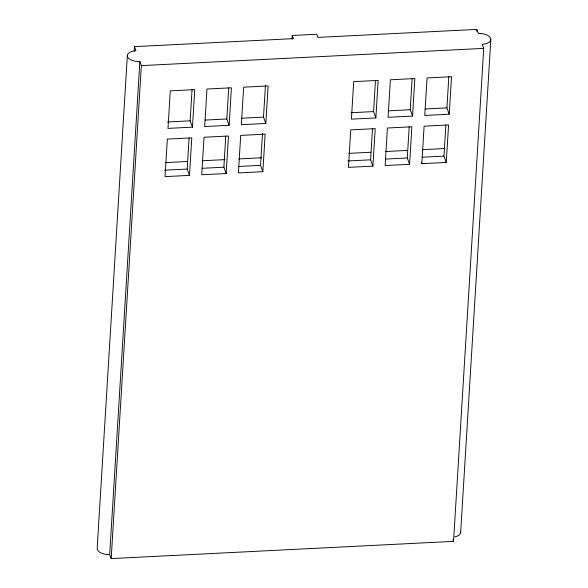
<?xml version="1.0" encoding="UTF-8"?>
<svg xmlns="http://www.w3.org/2000/svg" width="588" height="588" viewBox="0 0 588 588"><rect width="100%" height="100%" fill="white"/><g stroke="black" fill="none" stroke-linecap="round" stroke-linejoin="round"><path stroke-width="0.88" d="M127.361 55.25L97.182 548.229A10.591 5.373 3.5 0 0 109.684 554.491L111.183 558.6L453.546 541.357L483.726 48.378L482.226 44.262A10.591 5.373 3.5 0 0 490.664 38.367A10.591 5.373 3.5 0 0 478.316 33.509L476.817 29.4L317.865 37.404L316.712 34.244L292.258 35.478L292.03 39.139M134.174 51.23L134.454 46.643L293.405 38.639L292.258 35.478M109.684 554.491L139.863 61.512A10.591 5.373 3.5 0 1 127.508 56.661A10.591 5.373 3.5 0 1 135.946 50.759L134.454 46.643M111.183 558.6L141.355 65.621L139.863 61.512M189.49 175.378L191.791 137.871L167.337 139.099L165.037 176.613L189.49 175.378L187.19 169.05L189.093 137.945M192.445 127.155L194.738 89.641L170.285 90.875L167.992 128.382L192.445 127.155L190.144 120.827L192.048 89.721M226.174 173.534L228.475 136.019L204.014 137.254L201.721 174.761L226.174 173.534L223.874 167.205L225.777 136.1M229.129 125.303L231.422 87.796L206.969 89.023L204.675 126.538L229.129 125.303L226.828 118.982L228.732 87.877M262.858 171.681L265.151 134.174L240.698 135.402L238.405 172.916L262.858 171.681L260.558 165.36L262.513 133.336M265.813 123.458L268.106 85.944L243.653 87.178L241.352 124.685L265.813 123.458L263.505 117.13L265.467 85.113M372.902 166.139L375.203 128.632L350.742 129.86L348.449 167.374L372.902 166.139L370.602 159.811L372.505 128.706M375.857 117.916L378.15 80.402L353.697 81.636L351.404 119.143L375.857 117.916L373.556 111.588L375.46 80.483M409.586 164.287L411.879 126.78L387.426 128.015L385.133 165.522L409.586 164.287L407.286 157.966L409.189 126.861M412.541 116.064L414.834 78.557L390.381 79.784L388.08 117.299L412.541 116.064L410.233 109.743L412.137 78.638M421.816 163.677L424.11 126.163L448.563 124.935L446.27 162.442L421.816 163.677L421.236 162.097M446.27 162.442L443.969 156.121L445.873 125.016M449.217 114.219L451.518 76.705L427.064 77.939L424.764 115.446L449.217 114.219L446.917 107.891L448.82 76.785M476.706 31.23L476.817 29.4M460.639 532.75L490.818 39.771M141.355 65.621L483.726 48.378M167.499 121.966L190.144 120.827M205.087 120.077L226.828 118.982M241.771 118.225L263.505 117.13M350.911 112.727L373.556 111.588M388.499 110.838L410.233 109.743M425.183 108.986L446.917 107.891M165.448 162.611L187.454 161.502M202.125 160.759L225.057 159.605M238.809 158.914L261.733 157.76M348.853 153.365L370.866 152.263M385.537 151.52L407.55 150.41M422.221 149.675L445.145 148.521M164.544 170.197L187.19 169.05M202.132 168.3L223.874 167.205M238.816 166.455L260.558 165.36M347.956 160.958L370.602 159.811M385.544 159.061L407.286 157.966M422.228 157.216L443.969 156.121M452.951 539.71L453.546 541.357M460.492 531.339A10.591 5.373 3.5 0 1 454.678 536.925"/></g></svg>
